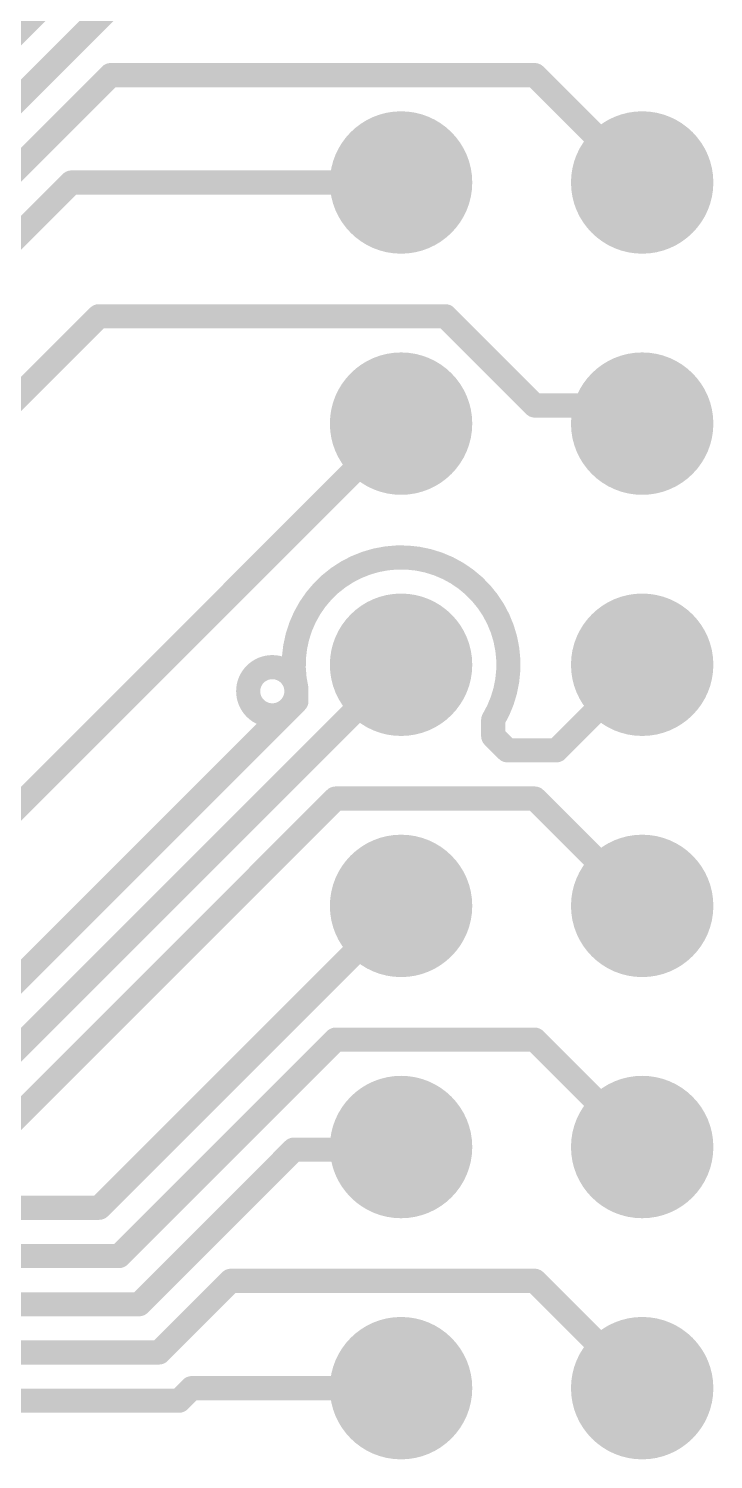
# Model space of a CAD drawing. Header units: inches. Extents: x 2.54 to 5.78, y 1.06 to 9.17.
# Drawn here: x 5.376 to 5.66, y 7.189 to 7.782 of the extents above; entities that cross this region are included whole.
import ezdxf

# ---------------------------------------------------------------- set-up
doc = ezdxf.new("R2010")
doc.units = ezdxf.units.IN
doc.header["$MEASUREMENT"] = 0
for name, color, linetype in [('Multi-Layer', 9, 'Continuous'), ('Pad Holes', 156, 'Continuous'), ('Top Layer', 1, 'Continuous')]:
    doc.layers.add(name, color=color, linetype=linetype)

# ---------------------------------------------------------------- blocks, each defined once
blk = doc.blocks.new('HDR2X20_6')
at = {"layer": 'Multi-Layer'}
h = blk.add_hatch(color=9, dxfattribs=at)
edge = h.paths.add_edge_path()
edge.add_arc((1.3999999, 0.1000002), 0.0295275, 0, 360)
h = blk.add_hatch(color=9, dxfattribs=at)
edge = h.paths.add_edge_path()
edge.add_arc((1.4999999, 0.1000002), 0.0295275, 0, 360)
h = blk.add_hatch(color=9, dxfattribs=at)
edge = h.paths.add_edge_path()
edge.add_arc((1.5999999, 0.1000002), 0.0295275, 0, 360)
h = blk.add_hatch(color=9, dxfattribs=at)
edge = h.paths.add_edge_path()
edge.add_arc((1.6999999, 0.1000002), 0.0295275, 0, 360)
h = blk.add_hatch(color=9, dxfattribs=at)
edge = h.paths.add_edge_path()
edge.add_arc((1.7999999, 0.1000002), 0.0295275, 0, 360)
h = blk.add_hatch(color=9, dxfattribs=at)
edge = h.paths.add_edge_path()
edge.add_arc((1.8999999, 0.1000002), 0.0295275, 0, 360)
h = blk.add_hatch(color=9, dxfattribs=at)
edge = h.paths.add_edge_path()
edge.add_arc((1.3999999, 2e-07), 0.0295275, 0, 360)
h = blk.add_hatch(color=9, dxfattribs=at)
edge = h.paths.add_edge_path()
edge.add_arc((1.4999999, 2e-07), 0.0295275, 0, 360)
h = blk.add_hatch(color=9, dxfattribs=at)
edge = h.paths.add_edge_path()
edge.add_arc((1.5999999, 2e-07), 0.0295275, 0, 360)
h = blk.add_hatch(color=9, dxfattribs=at)
edge = h.paths.add_edge_path()
edge.add_arc((1.6999999, 2e-07), 0.0295275, 0, 360)
h = blk.add_hatch(color=9, dxfattribs=at)
edge = h.paths.add_edge_path()
edge.add_arc((1.7999999, 2e-07), 0.0295275, 0, 360)
h = blk.add_hatch(color=9, dxfattribs=at)
edge = h.paths.add_edge_path()
edge.add_arc((1.8999999, 2e-07), 0.0295275, 0, 360)
at = {"layer": 'Pad Holes'}
h = blk.add_hatch(color=7, dxfattribs=at)
edge = h.paths.add_edge_path()
edge.add_arc((1.3999999, 0.1000002), 0.0177165, 0, 360)
h = blk.add_hatch(color=7, dxfattribs=at)
edge = h.paths.add_edge_path()
edge.add_arc((1.4999999, 0.1000002), 0.0177165, 0, 360)
h = blk.add_hatch(color=7, dxfattribs=at)
edge = h.paths.add_edge_path()
edge.add_arc((1.5999999, 0.1000002), 0.0177165, 0, 360)
h = blk.add_hatch(color=7, dxfattribs=at)
edge = h.paths.add_edge_path()
edge.add_arc((1.6999999, 0.1000002), 0.0177165, 0, 360)
h = blk.add_hatch(color=7, dxfattribs=at)
edge = h.paths.add_edge_path()
edge.add_arc((1.7999999, 0.1000002), 0.0177165, 0, 360)
h = blk.add_hatch(color=7, dxfattribs=at)
edge = h.paths.add_edge_path()
edge.add_arc((1.8999999, 0.1000002), 0.0177165, 0, 360)
h = blk.add_hatch(color=7, dxfattribs=at)
edge = h.paths.add_edge_path()
edge.add_arc((1.3999999, 2e-07), 0.0177165, 0, 360)
h = blk.add_hatch(color=7, dxfattribs=at)
edge = h.paths.add_edge_path()
edge.add_arc((1.4999999, 2e-07), 0.0177165, 0, 360)
h = blk.add_hatch(color=7, dxfattribs=at)
edge = h.paths.add_edge_path()
edge.add_arc((1.5999999, 2e-07), 0.0177165, 0, 360)
h = blk.add_hatch(color=7, dxfattribs=at)
edge = h.paths.add_edge_path()
edge.add_arc((1.6999999, 2e-07), 0.0177165, 0, 360)
h = blk.add_hatch(color=7, dxfattribs=at)
edge = h.paths.add_edge_path()
edge.add_arc((1.7999999, 2e-07), 0.0177165, 0, 360)
h = blk.add_hatch(color=7, dxfattribs=at)
edge = h.paths.add_edge_path()
edge.add_arc((1.8999999, 2e-07), 0.0177165, 0, 360)
at = {"layer": 'Top Layer'}
h = blk.add_hatch(color=1, dxfattribs=at)
edge = h.paths.add_edge_path()
edge.add_arc((1.3999999, 0.1000002), 0.0295275, 0, 360)
h = blk.add_hatch(color=1, dxfattribs=at)
edge = h.paths.add_edge_path()
edge.add_arc((1.4999999, 0.1000002), 0.0295275, 0, 360)
h = blk.add_hatch(color=1, dxfattribs=at)
edge = h.paths.add_edge_path()
edge.add_arc((1.5999999, 0.1000002), 0.0295275, 0, 360)
h = blk.add_hatch(color=1, dxfattribs=at)
edge = h.paths.add_edge_path()
edge.add_arc((1.6999999, 0.1000002), 0.0295275, 0, 360)
h = blk.add_hatch(color=1, dxfattribs=at)
edge = h.paths.add_edge_path()
edge.add_arc((1.7999999, 0.1000002), 0.0295275, 0, 360)
h = blk.add_hatch(color=1, dxfattribs=at)
edge = h.paths.add_edge_path()
edge.add_arc((1.8999999, 0.1000002), 0.0295275, 0, 360)
h = blk.add_hatch(color=1, dxfattribs=at)
edge = h.paths.add_edge_path()
edge.add_arc((1.3999999, 2e-07), 0.0295275, 0, 360)
h = blk.add_hatch(color=1, dxfattribs=at)
edge = h.paths.add_edge_path()
edge.add_arc((1.4999999, 2e-07), 0.0295275, 0, 360)
h = blk.add_hatch(color=1, dxfattribs=at)
edge = h.paths.add_edge_path()
edge.add_arc((1.5999999, 2e-07), 0.0295275, 0, 360)
h = blk.add_hatch(color=1, dxfattribs=at)
edge = h.paths.add_edge_path()
edge.add_arc((1.6999999, 2e-07), 0.0295275, 0, 360)
h = blk.add_hatch(color=1, dxfattribs=at)
edge = h.paths.add_edge_path()
edge.add_arc((1.7999999, 2e-07), 0.0295275, 0, 360)
h = blk.add_hatch(color=1, dxfattribs=at)
edge = h.paths.add_edge_path()
edge.add_arc((1.8999999, 2e-07), 0.0295275, 0, 360)

msp = doc.modelspace()

# ---------------------------------------------------------------- linework, layer by layer
at = {"layer": 'Top Layer'}
for points in [[(5.2932283, 7.7027857, 0.01, 0.01, 0), (5.4534742, 7.8630316, 0.01, 0.01, 0)], [(5.3132283, 7.6945015, 0.01, 0.01, 0), (5.4372308, 7.818504, 0.01, 0.01, 0)], [(5.3332283, 7.6862173, 0.01, 0.01, 0), (5.4100426, 7.7630316, 0.01, 0.01, 0)], [(5.4100426, 7.7630316, 0.01, 0.01, 0), (5.5859844, 7.7630316, 0.01, 0.01, 0)], [(5.5859844, 7.7630316, 0.01, 0.01, 0), (5.630512, 7.718504, 0.01, 0.01, 0)], [(5.3532283, 7.6779331, 0.01, 0.01, 0), (5.3937992, 7.718504, 0.01, 0.01, 0)], [(5.3937992, 7.718504, 0.01, 0.01, 0), (5.530512, 7.718504, 0.01, 0.01, 0)], [(5.1627651, 7.42067, 0.01, 0.01, 0), (5.4051267, 7.6630316, 0.01, 0.01, 0)], [(5.4051267, 7.6630316, 0.01, 0.01, 0), (5.5489559, 7.6630316, 0.01, 0.01, 0)], [(5.5489559, 7.6630316, 0.01, 0.01, 0), (5.5859844, 7.6260031, 0.01, 0.01, 0)], [(5.5859844, 7.6260031, 0.01, 0.01, 0), (5.6230129, 7.6260031, 0.01, 0.01, 0)], [(5.6230129, 7.6260031, 0.01, 0.01, 0), (5.630512, 7.618504, 0.01, 0.01, 0)], [(5.3088197, 7.3968117, 0.01, 0.01, 0), (5.530512, 7.618504, 0.01, 0.01, 0)], [(5.487102, 7.5085904, 0.01, 0.01, -1.479116622237828), (5.5687241, 7.4956448, 0.01, 0.01, 0)], [(5.3588197, 7.3468117, 0.01, 0.01, 0), (5.530512, 7.518504, 0.01, 0.01, 0)], [(5.5950396, 7.4830316, 0.01, 0.01, 0), (5.630512, 7.518504, 0.01, 0.01, 0)], [(5.487102, 7.5075212, 0.01, 0.01, 0), (5.487102, 7.5085904, 0.01, 0.01, 0)], [(5.487102, 7.5033782, 0.01, 0.01, 0), (5.487102, 7.50752, 0.01, 0.01, 0)], [(5.3505355, 7.3668117, 0.01, 0.01, 0), (5.487102, 7.5033782, 0.01, 0.01, 0)], [(5.568724, 7.4930319, 0.01, 0.01, 0), (5.5687241, 7.4956448, 0.01, 0.01, 0)], [(5.568724, 7.4930313, 0.01, 0.01, -1.49998499981022e-05), (5.568724, 7.4930319, 0.01, 0.01, 0)], [(5.568724, 7.4930313, 0.01, 0.01, 0), (5.5687241, 7.4888895, 0.01, 0.01, 0)], [(5.5687241, 7.4888895, 0.01, 0.01, 0), (5.5716527, 7.4859606, 0.01, 0.01, 0)], [(5.5716532, 7.4859603, 0.01, 0.01, -1.414187124953909e-05), (5.5716528, 7.4859607, 0.01, 0.01, 0)], [(5.5716531, 7.4859602, 0.01, 0.01, 0), (5.574582, 7.4830316, 0.01, 0.01, 0)], [(5.574582, 7.4830316, 0.01, 0.01, 0), (5.5950396, 7.4830316, 0.01, 0.01, 0)], [(5.3609622, 7.32067, 0.01, 0.01, 0), (5.5033238, 7.4630316, 0.01, 0.01, 0)], [(5.5033238, 7.4630316, 0.01, 0.01, 0), (5.5859844, 7.4630316, 0.01, 0.01, 0)], [(5.5859844, 7.4630316, 0.01, 0.01, 0), (5.630512, 7.418504, 0.01, 0.01, 0)], [(5.405315, 7.2933071, 0.01, 0.01, 0), (5.5305119, 7.418504, 0.01, 0.01, 0)], [(5.5305119, 7.418504, 0.01, 0.01, 0), (5.530512, 7.418504, 0.01, 0.01, 0)], [(5.4135992, 7.2733071, 0.01, 0.01, 0), (5.5033237, 7.3630316, 0.01, 0.01, 0)], [(5.5033237, 7.3630316, 0.01, 0.01, 0), (5.5859844, 7.3630316, 0.01, 0.01, 0)], [(5.5859844, 7.3630316, 0.01, 0.01, 0), (5.630512, 7.318504, 0.01, 0.01, 0)], [(5.4218834, 7.2533071, 0.01, 0.01, 0), (5.4859844, 7.3174081, 0.01, 0.01, 0)], [(5.4859844, 7.3174081, 0.01, 0.01, 0), (5.5294161, 7.3174081, 0.01, 0.01, 0)], [(5.5294161, 7.3174081, 0.01, 0.01, 0), (5.530512, 7.318504, 0.01, 0.01, 0)], [(5.0313705, 7.2933071, 0.01, 0.01, 0), (5.405315, 7.2933071, 0.01, 0.01, 0)], [(5.2186371, 7.2733071, 0.01, 0.01, 0), (5.4135992, 7.2733071, 0.01, 0.01, 0)], [(5.4301676, 7.2333071, 0.01, 0.01, 0), (5.4598921, 7.2630316, 0.01, 0.01, 0)], [(5.4598921, 7.2630316, 0.01, 0.01, 0), (5.5859844, 7.2630316, 0.01, 0.01, 0)], [(5.5859844, 7.2630316, 0.01, 0.01, 0), (5.630512, 7.218504, 0.01, 0.01, 0)], [(5.2453511, 7.2533071, 0.01, 0.01, 0), (5.4218834, 7.2533071, 0.01, 0.01, 0)], [(5.2536371, 7.2333071, 0.01, 0.01, 0), (5.4301676, 7.2333071, 0.01, 0.01, 0)], [(5.4384518, 7.2133071, 0.01, 0.01, 0), (5.4436487, 7.218504, 0.01, 0.01, 0)], [(5.4436487, 7.218504, 0.01, 0.01, 0), (5.530512, 7.218504, 0.01, 0.01, 0)], [(5.2733071, 7.2133071, 0.01, 0.01, 0), (5.4384518, 7.2133071, 0.01, 0.01, 0)]]:
    msp.add_lwpolyline(points, format="xyseb", dxfattribs=at)
for points in [[(5.4075426, 7.7630316, 0.005, 0.005, 1), (5.4125426, 7.7630316, 0.005, 0.005, 1)], [(5.4075426, 7.7630316, 0.005, 0.005, 1), (5.4125426, 7.7630316, 0.005, 0.005, 1)], [(5.5834844, 7.7630316, 0.005, 0.005, 1), (5.5884844, 7.7630316, 0.005, 0.005, 1)], [(5.5834844, 7.7630316, 0.005, 0.005, 1), (5.5884844, 7.7630316, 0.005, 0.005, 1)], [(5.3912992, 7.718504, 0.005, 0.005, 1), (5.3962992, 7.718504, 0.005, 0.005, 1)], [(5.3912992, 7.718504, 0.005, 0.005, 1), (5.3962992, 7.718504, 0.005, 0.005, 1)], [(5.528012, 7.718504, 0.005, 0.005, 1), (5.533012, 7.718504, 0.005, 0.005, 1)], [(5.628012, 7.718504, 0.005, 0.005, 1), (5.633012, 7.718504, 0.005, 0.005, 1)], [(5.4026267, 7.6630316, 0.005, 0.005, 1), (5.4076267, 7.6630316, 0.005, 0.005, 1)], [(5.4026267, 7.6630316, 0.005, 0.005, 1), (5.4076267, 7.6630316, 0.005, 0.005, 1)], [(5.5464559, 7.6630316, 0.005, 0.005, 1), (5.5514559, 7.6630316, 0.005, 0.005, 1)], [(5.5464559, 7.6630316, 0.005, 0.005, 1), (5.5514559, 7.6630316, 0.005, 0.005, 1)], [(5.5834844, 7.6260031, 0.005, 0.005, 1), (5.5884844, 7.6260031, 0.005, 0.005, 1)], [(5.5834844, 7.6260031, 0.005, 0.005, 1), (5.5884844, 7.6260031, 0.005, 0.005, 1)], [(5.6205129, 7.6260031, 0.005, 0.005, 1), (5.6255129, 7.6260031, 0.005, 0.005, 1)], [(5.6205129, 7.6260031, 0.005, 0.005, 1), (5.6255129, 7.6260031, 0.005, 0.005, 1)], [(5.528012, 7.618504, 0.005, 0.005, 1), (5.533012, 7.618504, 0.005, 0.005, 1)], [(5.628012, 7.618504, 0.005, 0.005, 1), (5.633012, 7.618504, 0.005, 0.005, 1)], [(5.4871021, 7.5075203, 0.01, 0.01, 1), (5.4671019, 7.5075203, 0.01, 0.01, 1)], [(5.528012, 7.518504, 0.005, 0.005, 1), (5.533012, 7.518504, 0.005, 0.005, 1)], [(5.628012, 7.518504, 0.005, 0.005, 1), (5.633012, 7.518504, 0.005, 0.005, 1)], [(5.4646019, 7.5075203, 0.005, 0.005, 1), (5.4696019, 7.5075203, 0.005, 0.005, 1)], [(5.484602, 7.5085904, 0.005, 0.005, 1), (5.489602, 7.5085904, 0.005, 0.005, 1)], [(5.484602, 7.5085904, 0.005, 0.005, 1), (5.489602, 7.5085904, 0.005, 0.005, 1)], [(5.484602, 7.5075212, 0.005, 0.005, 1), (5.489602, 7.5075212, 0.005, 0.005, 1)], [(5.484602, 7.50752, 0.005, 0.005, 1), (5.489602, 7.50752, 0.005, 0.005, 1)], [(5.4846021, 7.5075203, 0.005, 0.005, 1), (5.4896021, 7.5075203, 0.005, 0.005, 1)], [(5.484602, 7.5033782, 0.005, 0.005, 1), (5.489602, 7.5033782, 0.005, 0.005, 1)], [(5.484602, 7.5033782, 0.005, 0.005, 1), (5.489602, 7.5033782, 0.005, 0.005, 1)], [(5.5662241, 7.4956448, 0.005, 0.005, 1), (5.5712241, 7.4956448, 0.005, 0.005, 1)], [(5.5662241, 7.4956448, 0.005, 0.005, 1), (5.5712241, 7.4956448, 0.005, 0.005, 1)], [(5.566224, 7.4930319, 0.005, 0.005, 1), (5.571224, 7.4930319, 0.005, 0.005, 1)], [(5.566224, 7.4930319, 0.005, 0.005, 1), (5.571224, 7.4930319, 0.005, 0.005, 1)], [(5.566224, 7.4930313, 0.005, 0.005, 1), (5.571224, 7.4930313, 0.005, 0.005, 1)], [(5.566224, 7.4930313, 0.005, 0.005, 1), (5.571224, 7.4930313, 0.005, 0.005, 1)], [(5.5662241, 7.4888895, 0.005, 0.005, 1), (5.5712241, 7.4888895, 0.005, 0.005, 1)], [(5.5662241, 7.4888895, 0.005, 0.005, 1), (5.5712241, 7.4888895, 0.005, 0.005, 1)], [(5.5691527, 7.4859606, 0.005, 0.005, 1), (5.5741527, 7.4859606, 0.005, 0.005, 1)], [(5.5691528, 7.4859607, 0.005, 0.005, 1), (5.5741528, 7.4859607, 0.005, 0.005, 1)], [(5.5691531, 7.4859602, 0.005, 0.005, 1), (5.5741531, 7.4859602, 0.005, 0.005, 1)], [(5.5691532, 7.4859603, 0.005, 0.005, 1), (5.5741532, 7.4859603, 0.005, 0.005, 1)], [(5.572082, 7.4830316, 0.005, 0.005, 1), (5.577082, 7.4830316, 0.005, 0.005, 1)], [(5.572082, 7.4830316, 0.005, 0.005, 1), (5.577082, 7.4830316, 0.005, 0.005, 1)], [(5.5925396, 7.4830316, 0.005, 0.005, 1), (5.5975396, 7.4830316, 0.005, 0.005, 1)], [(5.5925396, 7.4830316, 0.005, 0.005, 1), (5.5975396, 7.4830316, 0.005, 0.005, 1)], [(5.5008238, 7.4630316, 0.005, 0.005, 1), (5.5058238, 7.4630316, 0.005, 0.005, 1)], [(5.5008238, 7.4630316, 0.005, 0.005, 1), (5.5058238, 7.4630316, 0.005, 0.005, 1)], [(5.5834844, 7.4630316, 0.005, 0.005, 1), (5.5884844, 7.4630316, 0.005, 0.005, 1)], [(5.5834844, 7.4630316, 0.005, 0.005, 1), (5.5884844, 7.4630316, 0.005, 0.005, 1)], [(5.5280119, 7.418504, 0.005, 0.005, 1), (5.5330119, 7.418504, 0.005, 0.005, 1)], [(5.5280119, 7.418504, 0.005, 0.005, 1), (5.5330119, 7.418504, 0.005, 0.005, 1)], [(5.528012, 7.418504, 0.005, 0.005, 1), (5.533012, 7.418504, 0.005, 0.005, 1)], [(5.628012, 7.418504, 0.005, 0.005, 1), (5.633012, 7.418504, 0.005, 0.005, 1)], [(5.5008237, 7.3630316, 0.005, 0.005, 1), (5.5058237, 7.3630316, 0.005, 0.005, 1)], [(5.5008237, 7.3630316, 0.005, 0.005, 1), (5.5058237, 7.3630316, 0.005, 0.005, 1)], [(5.5834844, 7.3630316, 0.005, 0.005, 1), (5.5884844, 7.3630316, 0.005, 0.005, 1)], [(5.5834844, 7.3630316, 0.005, 0.005, 1), (5.5884844, 7.3630316, 0.005, 0.005, 1)], [(5.4834844, 7.3174081, 0.005, 0.005, 1), (5.4884844, 7.3174081, 0.005, 0.005, 1)], [(5.4834844, 7.3174081, 0.005, 0.005, 1), (5.4884844, 7.3174081, 0.005, 0.005, 1)], [(5.5269161, 7.3174081, 0.005, 0.005, 1), (5.5319161, 7.3174081, 0.005, 0.005, 1)], [(5.5269161, 7.3174081, 0.005, 0.005, 1), (5.5319161, 7.3174081, 0.005, 0.005, 1)], [(5.528012, 7.318504, 0.005, 0.005, 1), (5.533012, 7.318504, 0.005, 0.005, 1)], [(5.628012, 7.318504, 0.005, 0.005, 1), (5.633012, 7.318504, 0.005, 0.005, 1)], [(5.402815, 7.2933071, 0.005, 0.005, 1), (5.407815, 7.2933071, 0.005, 0.005, 1)], [(5.402815, 7.2933071, 0.005, 0.005, 1), (5.407815, 7.2933071, 0.005, 0.005, 1)], [(5.4110992, 7.2733071, 0.005, 0.005, 1), (5.4160992, 7.2733071, 0.005, 0.005, 1)], [(5.4110992, 7.2733071, 0.005, 0.005, 1), (5.4160992, 7.2733071, 0.005, 0.005, 1)], [(5.4573921, 7.2630316, 0.005, 0.005, 1), (5.4623921, 7.2630316, 0.005, 0.005, 1)], [(5.4573921, 7.2630316, 0.005, 0.005, 1), (5.4623921, 7.2630316, 0.005, 0.005, 1)], [(5.5834844, 7.2630316, 0.005, 0.005, 1), (5.5884844, 7.2630316, 0.005, 0.005, 1)], [(5.5834844, 7.2630316, 0.005, 0.005, 1), (5.5884844, 7.2630316, 0.005, 0.005, 1)], [(5.4193834, 7.2533071, 0.005, 0.005, 1), (5.4243834, 7.2533071, 0.005, 0.005, 1)], [(5.4193834, 7.2533071, 0.005, 0.005, 1), (5.4243834, 7.2533071, 0.005, 0.005, 1)], [(5.4276676, 7.2333071, 0.005, 0.005, 1), (5.4326676, 7.2333071, 0.005, 0.005, 1)], [(5.4276676, 7.2333071, 0.005, 0.005, 1), (5.4326676, 7.2333071, 0.005, 0.005, 1)], [(5.4411487, 7.218504, 0.005, 0.005, 1), (5.4461487, 7.218504, 0.005, 0.005, 1)], [(5.4411487, 7.218504, 0.005, 0.005, 1), (5.4461487, 7.218504, 0.005, 0.005, 1)], [(5.528012, 7.218504, 0.005, 0.005, 1), (5.533012, 7.218504, 0.005, 0.005, 1)], [(5.628012, 7.218504, 0.005, 0.005, 1), (5.633012, 7.218504, 0.005, 0.005, 1)], [(5.4359518, 7.2133071, 0.005, 0.005, 1), (5.4409518, 7.2133071, 0.005, 0.005, 1)], [(5.4359518, 7.2133071, 0.005, 0.005, 1), (5.4409518, 7.2133071, 0.005, 0.005, 1)]]:
    msp.add_lwpolyline(points, format="xyseb", close=True, dxfattribs=at)

# ---------------------------------------------------------------- block references
at = {"rotation": 270}
msp.add_blockref('HDR2X20_6', (5.5305118, 9.1185039), dxfattribs=at)

doc.saveas('drawing.dxf')
